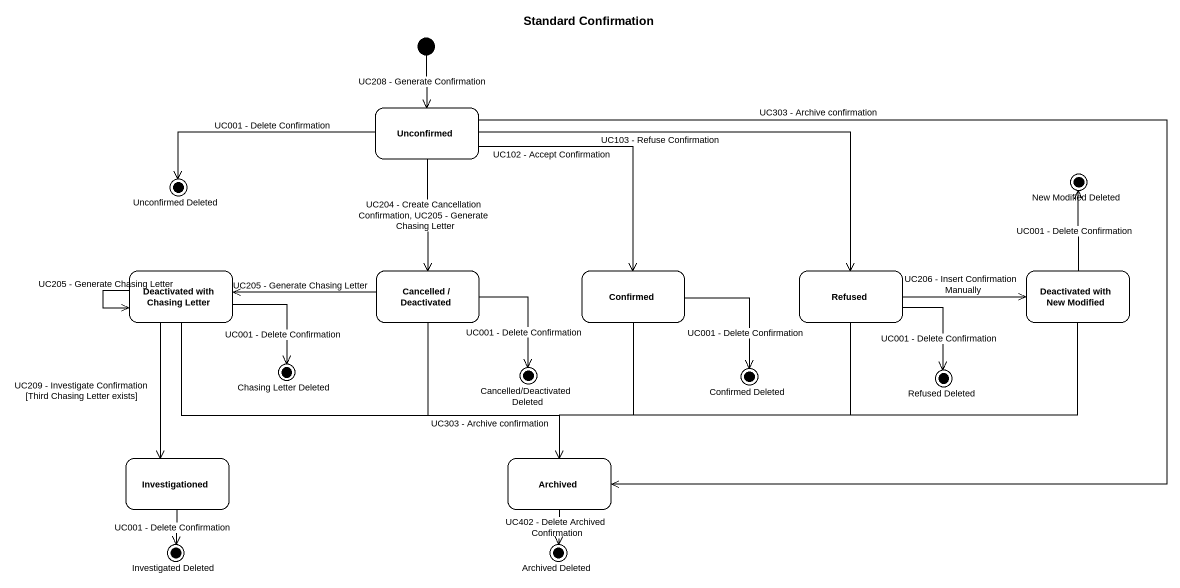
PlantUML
@startuml
title Standard Confirmation
hide empty description
state Unconfirmed
state "Unconfirmed Deleted" as Unconfirmed_Deleted <<end>>
state "New Modified Deleted" as New_Modified_Deleted <<end>>
state "Deactivated with Chasing Letter" as Deactivated_with_Chasing
state "Cancelled / Deactivated" as Cancelled_Deactivated
state Confirmed
state Refused
state "Deactivated with New Modified" as Deactivated_with_New
state "Chasing Letter Deleted" as Chasing_Letter_Deleted <<end>>
state "Cancelled/Deactivated Deleted" as Cancelled_Deactivated_2 <<end>>
state "Confirmed Deleted" as Confirmed_Deleted <<end>>
state "Refused Deleted" as Refused_Deleted <<end>>
state Investigationed
state Archived
state "Investigated Deleted" as Investigated_Deleted <<end>>
state "Archived Deleted" as Archived_Deleted <<end>>
[*] --> Unconfirmed : UC208 - Generate Confirmation
Unconfirmed -left-> Unconfirmed_Deleted : UC001 - Delete Confirmation
Unconfirmed --> Cancelled_Deactivated : UC204 - Create Cancellation Confirmation, UC205 - Generate Chasing Letter
Unconfirmed --> Confirmed : UC102 - Accept Confirmation
Unconfirmed -right-> Refused : UC103 - Refuse Confirmation
Unconfirmed --> Archived : UC303 - Archive confirmation
Deactivated_with_Chasing --> Deactivated_with_Chasing : UC205 - Generate Chasing Letter
Deactivated_with_Chasing --> Chasing_Letter_Deleted : UC001 - Delete Confirmation
Deactivated_with_Chasing --> Investigationed : UC209 - Investigate Confirmation [Third Chasing Letter exists]
Deactivated_with_Chasing -right-> Archived
Cancelled_Deactivated -left-> Deactivated_with_Chasing : UC205 - Generate Chasing Letter
Cancelled_Deactivated --> Cancelled_Deactivated_2 : UC001 - Delete Confirmation
Cancelled_Deactivated --> Archived : UC303 - Archive confirmation
Confirmed --> Confirmed_Deleted : UC001 - Delete Confirmation
Confirmed --> Archived
Refused -right-> Deactivated_with_New : UC206 - Insert Confirmation Manually
Refused --> Refused_Deleted : UC001 - Delete Confirmation
Refused --> Archived
Deactivated_with_New -up-> New_Modified_Deleted : UC001 - Delete Confirmation
Deactivated_with_New -left-> Archived
Investigationed --> Investigated_Deleted : UC001 - Delete Confirmation
Archived --> Archived_Deleted : UC402 - Delete Archived Confirmation
@enduml
